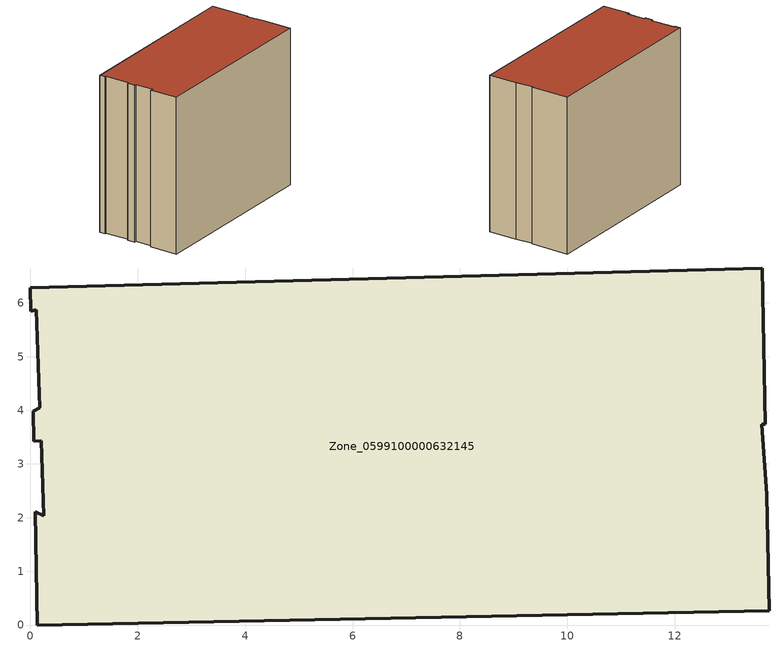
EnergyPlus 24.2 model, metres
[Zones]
Zone_0599100000632145
 floor ground (C_G): 0.13,0 0.09,2.11 0.25,2.03 0.2,3.43 0.06,3.43 0.05,3.98 0.18,4.05 0.11,5.88 0.01,5.85 0,6.28 13.63,6.65 13.69,3.74 13.62,3.74 13.72,2.42 13.76,0.26 z0
 wall outside (C_F): 0.13,0 13.76,0.26 13.72,2.42 13.62,3.74 13.69,3.74 13.63,6.65 0,6.28 0.01,5.85 0.11,5.88 0.18,4.05 0.05,3.98 0.06,3.43 0.2,3.43 0.25,2.03 0.09,2.11 0.13,0 z0:11.7
 roof outside (C_R): 0.09,2.11 0.13,0 13.76,0.26 13.72,2.42 13.62,3.74 13.69,3.74 13.63,6.65 0,6.28 0.01,5.85 0.11,5.88 0.18,4.05 0.05,3.98 0.06,3.43 0.2,3.43 0.25,2.03 z11.7
[BUILDING]
Pand.0599100000632145: North Axis=0; Terrain=City; Loads Convergence Tolerance Value=0.04; Temperature Convergence Tolerance Value=0.4; Solar Distribution=FullExterior; Maximum Number of Warmup Days=25; Minimum Number of Warmup Days=1
[Site:Location]
Rotterdam.The.Hague.AP_ZH_NLD Design_Conditions: Latitude=51.96; Longitude=4.45; Time Zone=1; Elevation=-4.5
[SITE:GROUNDTEMPERATURE:BUILDINGSURFACE]
18, 18, 18, 18, 18, 18, 18, 18, 18, 18, 18, 18
[MATERIAL] Thermal Absorptance=0.9; Solar Absorptance=0.7; Visible Absorptance=0.7
Name | Roughness | Thickness | Conductivity | Density | Specific Heat
G.TI.1946 | MediumSmooth | 0.15 | 1 | 540 | 1210
F.TI.1946 | Rough | 0.3 | 0.857143 | 1920 | 840
R.TI.1946 | MediumRough | 0.2 | 0.1 | 1500 | 1000
[CONSTRUCTION]
C_G: G.TI.1946
C_F: F.TI.1946
C_R: R.TI.1946
[ZONE]
Zone_0599100000632145: Type=1; Multiplier=1; Ceiling Height=Autocalculate; Volume=Autocalculate; Floor Area=autocalculate; Part of Total Floor Area=Yes
[ZONEINFILTRATION:DESIGNFLOWRATE]
Infil_Zone_0599100000632145: Zone or ZoneList or Space or SpaceList=Zone_0599100000632145; Schedule=AlwaysOn; Design Flow Rate Calculation Method=Flow/Area; Flow Rate per Floor Area=0.003; Constant Term Coefficient=1; Temperature Term Coefficient=0; Velocity Term Coefficient=0; Velocity Squared Term Coefficient=0
[HVACTEMPLATE:ZONE:IDEALLOADSAIRSYSTEM]
Zone_0599100000632145: Maximum Heating Supply Air Temperature=50; Minimum Cooling Supply Air Temperature=13; Maximum Heating Supply Air Humidity Ratio=0.0156; Minimum Cooling Supply Air Humidity Ratio=0.0077; Heating Limit=NoLimit; Cooling Limit=NoLimit; Dehumidification Control Type=ConstantSensibleHeatRatio; Cooling Sensible Heat Ratio=0.7; Dehumidification Setpoint=60; Humidification Control Type=None; Humidification Setpoint=30; Outdoor Air Method=None; Outdoor Air Flow Rate per Person=0.00944; Outdoor Air Flow Rate per Zone Floor Area=0; Outdoor Air Flow Rate per Zone=0; Demand Controlled Ventilation Type=None; Outdoor Air Economizer Type=NoEconomizer; Heat Recovery Type=None; Sensible Heat Recovery Effectiveness=0.7; Latent Heat Recovery Effectiveness=0.65
[ZONECONTROL:THERMOSTAT]
ThermostatControl_Zone_0599100000632145: Zone or ZoneList=Zone_0599100000632145; Control Type Schedule=DualSetpointControlType; Control 1=Thermostat_Zone_0599100000632145; Temperature Difference Between Cutout And Setpoint=0
[THERMOSTATSETPOINT:DUALSETPOINT]
Thermostat_Zone_0599100000632145: Heating Setpoint Temperature Schedule=HeatingSetpoint_Zone_0599100000632145; Cooling Setpoint Temperature Schedule=CoolingSetpoint_Zone_0599100000632145
[SCHEDULE:COMPACT]
HeatingSetpoint_Zone_0599100000632145: Through: 12/31, For: AllDays, Until: 24:00, 21
CoolingSetpoint_Zone_0599100000632145: Through: 12/31, For: AllDays, Until: 24:00, 24
DualSetpointControlType: Through: 12/31, For: AllDays, Until: 24:00, 4
AlwaysOn: Through: 12/31, For: AllDays, Until: 24:00, 1
